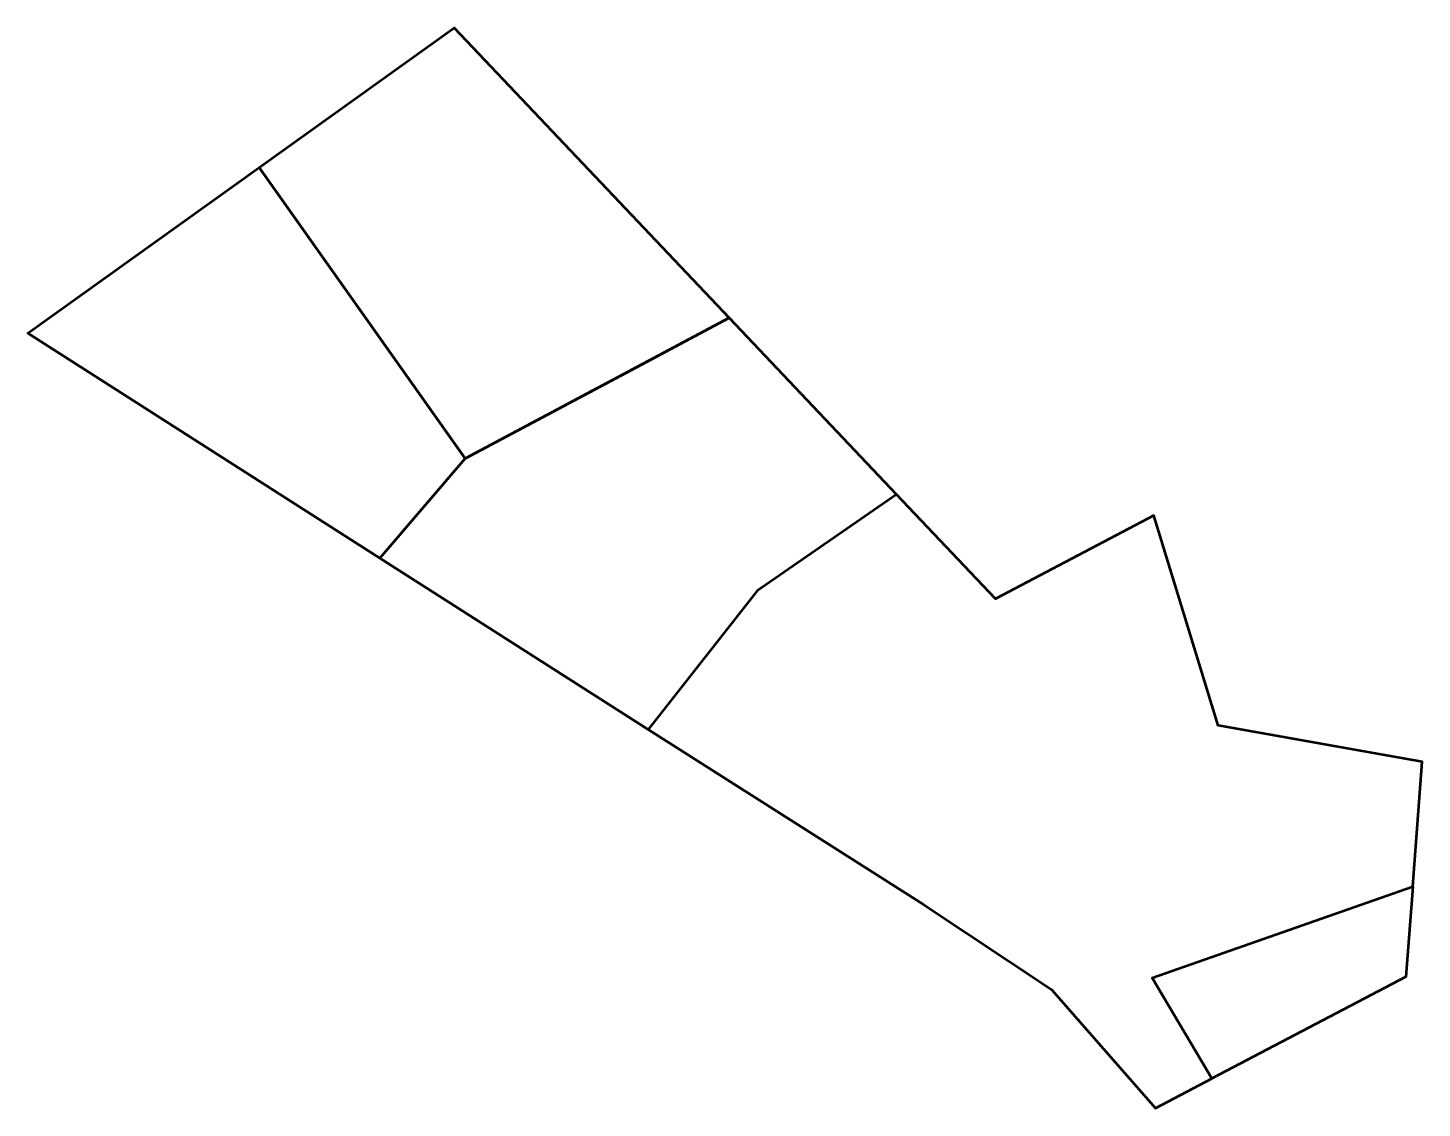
# Model space of a CAD drawing. Header units: metres. Extents: x 807625.3 to 807709.8, y 9157201.2 to 9157266.6.
import ezdxf

# ---------------------------------------------------------------- set-up
doc = ezdxf.new("R2010")
doc.units = ezdxf.units.M
doc.header["$MEASUREMENT"] = 0
doc.layers.add('2892-21005', color=1, linetype='Continuous')

msp = doc.modelspace()

# ---------------------------------------------------------------- linework, layer by layer
at = {"layer": '2892-21005', "color": 254, "lineweight": 53, "true_color": 0xcccccc}
for points in [[(807667.769, 9157249.045), (807651.762, 9157240.522), (807639.288, 9157258.161), (807651.1, 9157266.616)], [(807679.554, 9157213.489), (807687.308, 9157208.344), (807693.616, 9157201.162), (807697.037, 9157202.956), (807693.416, 9157209.063), (807709.208, 9157214.585), (807709.777, 9157222.135), (807697.415, 9157224.348), (807693.506, 9157237.072), (807683.919, 9157232.02), (807677.913, 9157238.351), (807669.478, 9157232.497), (807662.868, 9157224.11)]]:
    msp.add_lwpolyline(points, close=True, dxfattribs=at)
at = {"layer": '2892-21005', "color": 3, "lineweight": 53, "true_color": 0x00ff00}
for points in [[(807651.762, 9157240.522), (807646.588, 9157234.482), (807625.26, 9157248.12), (807639.288, 9157258.161)], [(807667.769, 9157249.045), (807677.913, 9157238.351), (807669.478, 9157232.497), (807662.868, 9157224.11), (807649.656, 9157232.52), (807646.588, 9157234.482), (807651.762, 9157240.522), (807662.17, 9157246.064)]]:
    msp.add_lwpolyline(points, close=True, dxfattribs=at)
at = {"layer": '2892-21005', "color": 1, "lineweight": 53, "true_color": 0xff0000}
msp.add_lwpolyline([(807709.208, 9157214.585), (807708.797, 9157209.125), (807697.037, 9157202.956), (807693.416, 9157209.063)], close=True, dxfattribs=at)

doc.saveas('drawing.dxf')
